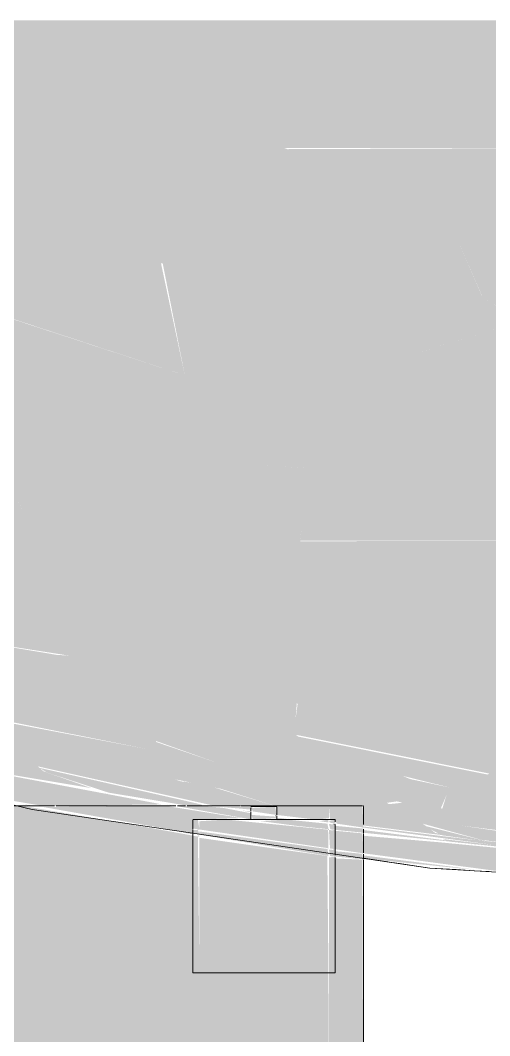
# Model space of a CAD drawing. Header units: millimetres. Extents: x -11450 to 1579, y -1115 to 3078.
# Drawn here: x -4167.2 to -4057, y 406.5 to 645.1 of the extents above; entities that cross this region are included whole.
import ezdxf

# ---------------------------------------------------------------- set-up
doc = ezdxf.new("R2010")
doc.units = ezdxf.units.MM
for name, color, linetype, lineweight in [('G-XREF-____-OTLN', 8, 'Continuous', 9), ('M-EQPM-____-OTLN', 50, 'Continuous', 9), ('P-PIPE-____-OTLN', 3, 'Continuous', 9)]:
    doc.layers.add(name, color=color, linetype=linetype, lineweight=lineweight)

# ---------------------------------------------------------------- blocks, each defined once
blk = doc.blocks.new('Filter column D940 26_01_26 - ASY SLM 1600 Filter column D940_iam-1452039-Разрез 11')
at = {"layer": 'G-XREF-____-OTLN'}
for p, q in [((-4081.92, 447.46), (-4086.61, 448.15)), ((-4081.47, 447.39), (-4081.92, 447.46)), ((-4080.51, 447.25), (-4081.33, 447.37)), ((-4078.15, 446.9), (-4080.51, 447.25)), ((-4060.59, 445.23), (-4064.88, 445.49)), ((-4057.1, 445.03), (-4060.59, 445.23))]:
    blk.add_line(p, q, dxfattribs=at)
at = {"layer": 'G-XREF-____-OTLN', "flags": 128}
blk.add_lwpolyline([(-4064.88, 445.49), (-4071.04, 445.85), (-4078.15, 446.9)], dxfattribs=at)
blk = doc.blocks.new('Filter column D940 26_01_26 - Standard-1452046-Разрез 11')
blk.add_blockref('Filter column D940 26_01_26 - ASY SLM 1600 Filter column D940_iam-1452039-Разрез 11', (0, 0))
blk = doc.blocks.new('Filter column D940 26_01_26 - ASY SLM 1600 Filter column D940_iam-V168-Разрез 11')
at = {"layer": 'G-XREF-____-OTLN'}
h = blk.add_hatch(color=9, dxfattribs=at)
h.paths.add_polyline_path([(-3960, 615.13), (-3960, 645.13), (-4312.5, 645.13), (-4312.5, 615.13), (-4001.31, 615.13)])
h.paths.add_polyline_path([(-4402.5, 615.13), (-4402.5, 645.13), (-4417.05, 645.13), (-4416.85, 615.13), (-4407, 615.13)])
h = blk.add_hatch(color=9, dxfattribs=at)
h.paths.add_polyline_path([(-4036.4, 522.78), (-4036.4, 527.4), (-4030.54, 532.24), (-4016.4, 534.24), (-4005, 534.24), (-4004.65, 571.26), (-3960, 571.26), (-3960, 615.13), (-4005.6, 594.68), (-3971.68, 588.32), (-4015.97, 590.03), (-4016.71, 591.09), (-4017.72, 590.38), (-4061.22, 598.96), (-4034.13, 614.86), (-4032.3, 613.38), (-4033.52, 615.13), (-4104.51, 614.84), (-4068.14, 600.15), (-4107.09, 615.13), (-4312.5, 615.13), (-4312.5, 532.7), (-4308.93, 531.96), (-4298.08, 528.32), (-4275.66, 528.32), (-4279.86, 535.63), (-4224.87, 522.78), (-4222.68, 522.78), (-4224.87, 528.32), (-4166.03, 528.32), (-4168.45, 533.8), (-4168.71, 536.07), (-4129.65, 528.32), (-4100.93, 528.32), (-4101.48, 522.78), (-4038.3, 522.78)])
h.paths.add_polyline_path([(-4099.07, 539.84), (-4110.56, 540.49), (-4091.19, 544.61), (-4099, 540.29)])
h.paths.add_polyline_path([(-4230.09, 544.29), (-4249.71, 560.5), (-4241.52, 560.28), (-4210.38, 553.51), (-4227.45, 545.53)])
h.paths.add_polyline_path([(-4402.5, 550.69), (-4402.5, 551.99), (-4409.64, 559.69), (-4407.77, 559.79), (-4402.5, 556.35), (-4402.5, 615.13), (-4417.05, 615.13), (-4416.85, 569.9), (-4413.58, 562.89), (-4403.97, 552.3)])
h.paths.add_polyline_path([(-4128.6, 561.68), (-4198.4, 584.47), (-4202.62, 584.85), (-4203.3, 588.95), (-4133.79, 588), (-4128.85, 562.98)])
h.paths.add_polyline_path([(-4074.07, 566.94), (-4095.46, 570.9), (-4086.42, 573.19), (-4085.8, 581.4), (-4065.49, 596.05), (-4058.71, 580.2), (-4049.67, 574.31), (-4073.33, 567.16)])
h = blk.add_hatch(color=9, dxfattribs=at)
h.paths.add_polyline_path([(-4249.43, 528.32), (-4279.86, 535.63), (-4275.66, 528.32), (-4250.27, 528.32)])
h.paths.add_polyline_path([(-4166.03, 528.32), (-4129.65, 528.32), (-4168.71, 536.07), (-4168.45, 533.8), (-4167.18, 530.94)])
h.paths.add_polyline_path([(-4099.07, 539.84), (-4098.63, 540.49), (-4091.19, 544.61), (-4110.56, 540.49), (-4100.93, 539.95)])
h.paths.add_polyline_path([(-4230.09, 544.29), (-4210.38, 553.51), (-4241.52, 560.28), (-4249.71, 560.5), (-4231.59, 545.53)])
h.paths.add_polyline_path([(-4402.5, 551.99), (-4402.5, 556.35), (-4407.77, 559.79), (-4409.4, 559.42), (-4403.97, 553.57)])
h.paths.add_polyline_path([(-4128.6, 561.68), (-4134.2, 588.05), (-4136.08, 588.31), (-4203.26, 588.72), (-4202.62, 584.85), (-4197.88, 584.42), (-4132.54, 562.98)])
h.paths.add_polyline_path([(-4074.07, 566.94), (-4049.67, 574.31), (-4058.75, 580.22), (-4065.49, 596.05), (-4085.8, 581.4), (-4086.42, 573.19), (-4095.46, 570.9), (-4079.06, 567.86)])
h.paths.add_polyline_path([(-3971.68, 588.32), (-4005.6, 594.68), (-3960, 615.13), (-4033.52, 615.13), (-4032.3, 613.38), (-4034.46, 614.71), (-4037.07, 613.55), (-4061.22, 598.96), (-4017.72, 590.38), (-4016.71, 591.09), (-4015.97, 590.03), (-3975.51, 588.47)])
h.paths.add_polyline_path([(-4067.88, 600.05), (-4067.23, 600.15), (-4105.24, 615.13), (-4107.09, 615.13), (-4068.14, 600.15)])
h = blk.add_hatch(color=9, dxfattribs=at)
h.paths.add_polyline_path([(-4005, 447.84), (-4005, 448.16), (-4044.96, 450.95), (-4061.48, 452.57), (-4086.61, 455.62), (-4086.61, 455.37), (-4054.12, 451.05), (-4040.73, 449.68), (-4005.69, 447.88)])
h.paths.add_polyline_path([(-4016.53, 447.96), (-4020.68, 448.22), (-4018.77, 448.05)])
h.paths.add_polyline_path([(-4017.53, 448.1), (-4022.51, 448.41), (-4040.54, 449.61), (-4018.77, 448.16)])
h.paths.add_polyline_path([(-4022.46, 449.65), (-4020.26, 450.3), (-4013.08, 450.31), (-4012.08, 450.31), (-4016.54, 451.41), (-4009.6, 453.47), (-4033.08, 455.73), (-4033.24, 455.43), (-4037.94, 456.29), (-4068.45, 459.89), (-4067.07, 463.13), (-4077.46, 467.54), (-4066.34, 464.79), (-4053.05, 468.94), (-4053.91, 469.96), (-4057.46, 467.84), (-4102.51, 476.87), (-4083.88, 462.8), (-4077.46, 461.22), (-4081.13, 460.83), (-4075.11, 457.27), (-4048.93, 454), (-4052.87, 456.29), (-4025.92, 450.28), (-4025.05, 449.83), (-4023.71, 449.74)])
h.paths.add_polyline_path([(-4057.07, 451.06), (-4067.17, 452.08), (-4057.22, 451.07)])
h.paths.add_polyline_path([(-4059.67, 451.42), (-4086.61, 454.79), (-4086.61, 454.16), (-4060.34, 451.49)])
h.paths.add_polyline_path([(-4057.22, 452.04), (-4072.81, 455.92), (-4068.14, 453.56), (-4057.71, 452.11)])
h.paths.add_polyline_path([(-4028.69, 459.63), (-4020.17, 461.23), (-4016.99, 461.23), (-4021.27, 465.28), (-4027.11, 460.84)])
h.paths.add_polyline_path([(-4107.7, 460.46), (-4108.71, 460.85), (-4124.42, 465.63), (-4130.97, 466.42), (-4113.19, 460.46), (-4107.87, 460.46)])
h.paths.add_polyline_path([(-4124.49, 460.46), (-4124.68, 460.79), (-4128.71, 461.73), (-4162.75, 469.42), (-4161.05, 468.34), (-4146.46, 463.58), (-4127.58, 460.46), (-4124.55, 460.46)])
h.paths.add_polyline_path([(-4130.69, 460.46), (-4131.49, 460.7), (-4130.97, 460.51)])
h.paths.add_polyline_path([(-4120.71, 470.51), (-4102.59, 480.83), (-4102.28, 484.69), (-4135.71, 494.55), (-4158.74, 495.98), (-4207.12, 504.11), (-4226.35, 522.78), (-4250.27, 528.32), (-4298.08, 528.32), (-4295.32, 527.4), (-4212.38, 492.32), (-4210.46, 491.24), (-4182.93, 487.17), (-4175.63, 481.08), (-4174.83, 481.29), (-4136.75, 473.7), (-4135.27, 475.7), (-4120.9, 470.57)])
h.paths.add_polyline_path([(-4028.27, 472.92), (-4036.97, 481.7), (-4043.33, 477.29), (-4030.2, 473.48)])
h.paths.add_polyline_path([(-4200.3, 475.94), (-4205.09, 477.54), (-4208.97, 478.63), (-4213.53, 480.72), (-4223.15, 480.64), (-4200.49, 475.98)])
h.paths.add_polyline_path([(-4231.82, 514.33), (-4258.3, 522.78), (-4251.89, 522.78), (-4232.77, 514.73)])
h.paths.add_polyline_path([(-4101.67, 520.9), (-4100.93, 528.32), (-4224.87, 528.32), (-4222.68, 522.78), (-4101.72, 522.78)])
h = blk.add_hatch(color=9, dxfattribs=at)
h.paths.add_polyline_path([(-4000, 447.56), (-4000, 448.11), (-4005, 448.16), (-4005, 447.81), (-4001.31, 447.63)])
h.paths.add_polyline_path([(-4032.32, 448.6), (-4068.01, 452.67), (-4066.34, 452.07), (-4032.69, 448.64)])
h.paths.add_polyline_path([(-4223.55, 480.72), (-4215.84, 480.72), (-4214.65, 481.75), (-4225.97, 487.56), (-4231.65, 489.19), (-4231.79, 490.4), (-4234.95, 489.67), (-4235.88, 489.67), (-4236.96, 489.6), (-4248.63, 487.56), (-4234.62, 482.99), (-4227.16, 481.46)])
h.paths.add_polyline_path([(-4016.4, 522.78), (-4016.4, 528.32), (-4022.9, 527.98), (-4023.6, 527.36), (-4023.6, 522.78), (-4020.79, 522.78)])
h = blk.add_hatch(color=9, dxfattribs=at)
h.paths.add_polyline_path([(-4005, 447.81), (-4005, 447.84), (-4005.69, 447.85)])
h.paths.add_polyline_path([(-4017.34, 448.07), (-4020.68, 448.24), (-4018.77, 448.14)])
h.paths.add_polyline_path([(-4005, 448.16), (-4005, 448.23), (-4005.69, 448.21)])
h.paths.add_polyline_path([(-4005, 448.38), (-4005, 448.45), (-4005.69, 448.43)])
h.paths.add_polyline_path([(-4057.26, 451.08), (-4068.02, 452.18), (-4057.71, 451.13)])
h.paths.add_polyline_path([(-4130.97, 460.46), (-4132.83, 460.84), (-4131.21, 460.46)])
h.paths.add_polyline_path([(-4212.78, 480.72), (-4214.65, 481.75), (-4215.84, 480.72), (-4213.53, 480.72)])
h.paths.add_polyline_path([(-4210.46, 491.24), (-4213.94, 493.2), (-4217.52, 492.28), (-4212.4, 491.52)])
h.paths.add_polyline_path([(-4031.95, 522.78), (-4023.6, 522.78), (-4023.34, 527.62), (-4022.48, 528.32), (-4032.33, 528.32), (-4031.99, 523.27)])
h = blk.add_hatch(color=9, dxfattribs=at)
h.paths.add_polyline_path([(-4000, 441.91), (-4000, 442.05), (-4001.31, 441.99)])
h.paths.add_polyline_path([(-4005, 449.57), (-4005, 449.59), (-4005.46, 449.61)])
h.paths.add_polyline_path([(-4000, 460.93), (-3999.82, 475.99), (-3998.97, 475.86), (-3999.19, 480.72), (-4005, 480.72), (-4005, 462.01), (-4000.02, 460.94)])
h.paths.add_polyline_path([(-4146.7, 463.3), (-4148.12, 463.58), (-4146.89, 463.33)])
h.paths.add_polyline_path([(-4227.09, 480.72), (-4223.55, 480.72), (-4239.1, 484.24), (-4249.05, 487.7), (-4252.37, 487.04), (-4229.07, 480.72), (-4227.45, 480.72)])
h.paths.add_polyline_path([(-4214.65, 481.75), (-4213.31, 483.44), (-4211.76, 488.36), (-4218.95, 492.41), (-4231.79, 490.4), (-4231.6, 488.79), (-4224.52, 487.17), (-4215.24, 482.07)])
h.paths.add_polyline_path([(-4016.4, 482.53), (-4016.4, 522.78), (-4023.6, 522.78), (-4023.57, 487.53), (-4017.35, 482.67)])
h.paths.add_polyline_path([(-4258.5, 482.56), (-4258.58, 484.55), (-4259.1, 484.49), (-4258.83, 482.65), (-4258.59, 482.58)])
h = blk.add_hatch(color=9, dxfattribs=at)
h.paths.add_polyline_path([(-4057.95, 445.15), (-4068.74, 446.29), (-4058.25, 445.18)])
h.paths.add_polyline_path([(-4005, 447.44), (-4005, 447.54), (-4005.69, 447.47)])
h.paths.add_polyline_path([(-4005, 447.55), (-4005, 447.63), (-4005.69, 447.58)])
h.paths.add_polyline_path([(-4005, 448.45), (-4005, 449.57), (-4013.47, 450.28), (-4021.1, 450.05), (-4022.46, 449.65), (-4005.44, 448.48)])
h.paths.add_polyline_path([(-4040.33, 449.52), (-4041.49, 449.66), (-4041.49, 449.64)])
h.paths.add_polyline_path([(-4190.65, 471.42), (-4174.83, 468.35), (-4190.53, 471.39)])
h.paths.add_polyline_path([(-4005, 449.59), (-4005, 452.37), (-4005, 452.63), (-4005, 480.72), (-4016.4, 480.72), (-4030.54, 482.72), (-4036.4, 487.56), (-4036.4, 522.78), (-4101.49, 522.68), (-4101.72, 522.78), (-4226.35, 522.78), (-4206.76, 503.77), (-4153.03, 495.37), (-4134.1, 494.07), (-4102.08, 484.49), (-4102.59, 480.83), (-4121.07, 470.63), (-4135.76, 475.64), (-4136.75, 473.7), (-4175.63, 481.08), (-4176.24, 481.29), (-4182.93, 487.17), (-4210.46, 491.24), (-4205.36, 488.36), (-4207.71, 482.22), (-4209.44, 480.72), (-4212.63, 480.64), (-4207.07, 477.95), (-4201.41, 476.4), (-4201.24, 476.14), (-4225.52, 480.72), (-4228.74, 480.64), (-4184.66, 470.35), (-4150.54, 464.65), (-4161.82, 468.61), (-4163.12, 469.76), (-4121.48, 460.46), (-4113.19, 460.46), (-4130.97, 466.75), (-4120.06, 464.47), (-4107.37, 460.46), (-4086.61, 460.33), (-4086.61, 455.87), (-4052.84, 451.74), (-4025.92, 450.28), (-4027.11, 450.87), (-4052.49, 455.92), (-4048.13, 453.56), (-4075.65, 457.6), (-4081.13, 461.2), (-4078.23, 461.62), (-4084.58, 463.33), (-4102.51, 477.19), (-4056.72, 468.01), (-4053.91, 469.96), (-4053.05, 468.94), (-4066.36, 464.79), (-4077.15, 467.1), (-4067.09, 463.07), (-4068.19, 459.56), (-4033.24, 455.43), (-4033.08, 455.73), (-4033.24, 455.99), (-4009.6, 453.47), (-4016.57, 451.4), (-4009.44, 450), (-4005.46, 449.63)])
h.paths.add_polyline_path([(-4057.22, 452.04), (-4069.75, 454.12), (-4072.7, 456.29), (-4057.71, 452.17)])
h.paths.add_polyline_path([(-4028.69, 459.63), (-4020.85, 465.28), (-4016.74, 460.97), (-4021.03, 461.07), (-4027.11, 459.93)])
h.paths.add_polyline_path([(-4145.96, 463.04), (-4148.58, 463.58), (-4146.69, 463.17)])
h.paths.add_polyline_path([(-4028.27, 472.92), (-4043.2, 477.38), (-4036.87, 481.77), (-4028.97, 473.64)])
h.paths.add_polyline_path([(-4252.09, 480.72), (-4231.67, 481.11), (-4252.99, 487.09), (-4256.51, 486.36), (-4254.2, 484.16), (-4258.5, 484.49), (-4258.5, 482.56), (-4252.37, 480.8)])
h.paths.add_polyline_path([(-4231.82, 514.33), (-4251.89, 522.78), (-4258.3, 522.78), (-4232.77, 514.63)])
h = blk.add_hatch(color=9, dxfattribs=at)
h.paths.add_polyline_path([(-4005, 442.22), (-4005, 442.38), (-4005.69, 442.26)])
h.paths.add_polyline_path([(-4005, 447.54), (-4005, 447.55), (-4005.69, 447.57)])
h.paths.add_polyline_path([(-4005, 447.63), (-4005, 447.81), (-4005.69, 447.66)])
h.paths.add_polyline_path([(-4025.31, 449.81), (-4025.56, 449.86), (-4025.56, 449.83)])
h.paths.add_polyline_path([(-4005, 452.37), (-4005, 452.37), (-4005.46, 452.44)])
h.paths.add_polyline_path([(-4146.26, 463.14), (-4148.33, 463.58), (-4146.69, 463.22)])
h.paths.add_polyline_path([(-4209.44, 480.72), (-4206.91, 483.44), (-4205.57, 488.48), (-4210.46, 491.24), (-4218.95, 492.41), (-4211.76, 488.36), (-4213.98, 482.33), (-4214.65, 481.75), (-4211.94, 480.72)])
h.paths.add_polyline_path([(-4016.4, 480.72), (-4016.4, 482.53), (-4017.75, 482.72), (-4023.6, 487.92), (-4023.6, 522.78), (-4036.4, 522.78), (-4036.35, 487.52), (-4030.54, 482.72), (-4020.86, 481.35)])
h = blk.add_hatch(color=254, dxfattribs=at)
h.paths.add_polyline_path([(-4005, 441.44), (-4005, 441.54), (-4005.06, 441.44)])
h.paths.add_polyline_path([(-4005, 441.55), (-4005, 441.6), (-4035.9, 443.32), (-4005.69, 441.58)])
h.paths.add_polyline_path([(-4005, 441.83), (-4005, 442.14), (-4042.35, 444.74), (-4025.24, 443.86), (-4005, 442.87), (-4005.03, 443.58), (-4005, 443.86), (-4005, 446.37), (-4005, 446.59), (-4005, 447.41), (-4041.49, 449.28), (-4068.73, 451.92), (-4086.61, 453.46), (-4086.61, 449.33), (-4054.3, 445.05), (-4041.49, 443.71), (-4005.69, 441.87)])
h.paths.add_polyline_path([(-4059.96, 445.43), (-4086.61, 448.84), (-4086.61, 448.12), (-4065.84, 446)])
h.paths.add_polyline_path([(-4191.45, 465.45), (-4175.63, 462.4), (-4190.65, 465.3)])
h.paths.add_polyline_path([(-4160.67, 460.46), (-4133.89, 460.82), (-4193.04, 471.98), (-4231.67, 480.72), (-4251.8, 480.64), (-4229.11, 474.55), (-4185.61, 464.41), (-4161.82, 460.46)])
h = blk.add_hatch(color=9, dxfattribs=at)
h.paths.add_polyline_path([(-4032.74, 442.76), (-4031.32, 443.03), (-4005, 441.77), (-4005, 441.83), (-4035.9, 443.02), (-4033.28, 442.79)])
h.paths.add_polyline_path([(-4005, 441.54), (-4005, 441.55), (-4005.69, 441.57)])
h.paths.add_polyline_path([(-4005, 442.14), (-4005, 442.22), (-4005.69, 442.18)])
h.paths.add_polyline_path([(-4005, 442.38), (-4005, 442.46), (-4005.69, 442.42)])
h.paths.add_polyline_path([(-4005, 443.57), (-4005, 443.58), (-4005.03, 443.58)])
h.paths.add_polyline_path([(-4057.5, 445.08), (-4068.19, 446.17), (-4057.71, 445.1)])
h.paths.add_polyline_path([(-4005, 446.37), (-4005, 446.38), (-4005.69, 446.48)])
h.paths.add_polyline_path([(-4005, 447.41), (-4005, 447.44), (-4005.69, 447.44)])
h.paths.add_polyline_path([(-4164.6, 460.46), (-4163.28, 460.46), (-4166.68, 460.84)])
for p, q in [((-4126.43, 457.26), (-4126.75, 457.26)), ((-4110, 457.26), (-4126.75, 457.26)), ((-4126.75, 457.15), (-4126.75, 454.94)), ((-4125.47, 457.26), (-4126.2, 457.26)), ((-4123.93, 457.26), (-4125.19, 457.26)), ((-4125.15, 457.26), (-4124.97, 457.26)), ((-4124.91, 457.26), (-4110, 457.26)), ((-4124.91, 457.26), (-4113.45, 457.26)), ((-4121.84, 457.26), (-4123.71, 457.26)), ((-4113.46, 457.26), (-4121.82, 457.26)), ((-4110, 457.26), (-4112.92, 457.26)), ((-4112.91, 457.26), (-4110, 457.26)), ((-4110, 457.26), (-4107.09, 457.26)), ((-4110, 457.26), (-4101.04, 457.26)), ((-4107.08, 457.26), (-4110, 457.26)), ((-4100.93, 457.26), (-4110, 457.26)), ((-4106.74, 457.26), (-4101.04, 457.26)), ((-4104.18, 457.26), (-4106.73, 457.26)), ((-4100.93, 457.26), (-4104.03, 457.26)), ((-4099.31, 457.26), (-4100.93, 457.26)), ((-4100.82, 457.26), (-4099.5, 457.26)), ((-4100.82, 457.26), (-4099.5, 457.26)), ((-4099.31, 457.26), (-4100.69, 457.26)), ((-4098.22, 457.26), (-4099.31, 457.26)), ((-4099.29, 457.26), (-4097.48, 457.26)), ((-4099.29, 457.26), (-4097.48, 457.26)), ((-4098.22, 457.26), (-4099.08, 457.26)), ((-4096.76, 457.26), (-4098.16, 457.26)), ((-4096.76, 457.26), (-4098.16, 457.26)), ((-4097.37, 457.26), (-4096.33, 457.26)), ((-4097.37, 457.26), (-4096.33, 457.26)), ((-4093.25, 457.26), (-4096.44, 457.26)), ((-4094.81, 457.26), (-4096.07, 457.26)), ((-4095.87, 457.26), (-4094.85, 457.26)), ((-4093.8, 457.26), (-4094.53, 457.26)), ((-4093.25, 457.26), (-4093.57, 457.26)), ((-4093.25, 456.74), (-4093.25, 457.26)), ((-4093.25, 450.2), (-4093.25, 456.12)), ((-4126.75, 454.75), (-4126.75, 453.82)), ((-4126.75, 453.81), (-4126.75, 421.26)), ((-4093.25, 448.89), (-4093.25, 450.13)), ((-4093.25, 421.26), (-4093.25, 448.33)), ((-4126.75, 421.26), (-4126.43, 421.26)), ((-4126.75, 421.26), (-4110, 421.26)), ((-4126.2, 421.26), (-4125.47, 421.26)), ((-4125.19, 421.26), (-4123.93, 421.26)), ((-4110, 421.26), (-4125.15, 421.26)), ((-4110, 421.26), (-4125.15, 421.26)), ((-4123.71, 421.26), (-4121.84, 421.26)), ((-4121.82, 421.26), (-4112.89, 421.26)), ((-4112.15, 421.26), (-4110, 421.26)), ((-4094.85, 421.26), (-4110, 421.26)), ((-4099.29, 421.26), (-4110, 421.26)), ((-4110, 421.26), (-4098.18, 421.26)), ((-4110, 421.26), (-4093.25, 421.26)), ((-4094.85, 421.26), (-4099.29, 421.26)), ((-4098.16, 421.26), (-4096.29, 421.26)), ((-4096.07, 421.26), (-4094.81, 421.26)), ((-4094.53, 421.26), (-4093.8, 421.26)), ((-4093.57, 421.26), (-4093.25, 421.26))]:
    blk.add_line(p, q, dxfattribs=at)
at = {"layer": 'G-XREF-____-OTLN', "flags": 128}
blk.add_lwpolyline([(-4000, 441.64), (-4071.04, 445.85), (-4164.48, 459.66), (-4256.36, 481.59), (-4345.97, 511.45), (-4374.37, 522.78)], dxfattribs=at)
blk = doc.blocks.new('Filter column D940 26_01_26 - Standard-V169-Разрез 11')
at = {"layer": 'M-EQPM-____-OTLN'}
for p, q in [((-4112.94, 460.31), (-4113.05, 460.31)), ((-4112.94, 460.31), (-4113.05, 460.31)), ((-4113.05, 460.03), (-4113.05, 459.23)), ((-4113.05, 459.03), (-4113.05, 457.26)), ((-4107.84, 460.31), (-4112.94, 460.31)), ((-4107.06, 460.31), (-4112.94, 460.31)), ((-4106.95, 460.31), (-4107.84, 460.31)), ((-4106.95, 460.31), (-4107.06, 460.31)), ((-4106.95, 458.34), (-4106.95, 460.28)), ((-4113.05, 457.26), (-4112.94, 457.26)), ((-4113.05, 457.26), (-4112.64, 457.26)), ((-4112.94, 457.26), (-4112.64, 457.26)), ((-4112.64, 457.26), (-4107.06, 457.26)), ((-4112.64, 457.26), (-4106.95, 457.26)), ((-4107.06, 457.26), (-4106.95, 457.26)), ((-4106.95, 457.26), (-4106.95, 458.11))]:
    blk.add_line(p, q, dxfattribs=at)
blk.add_blockref('Filter column D940 26_01_26 - ASY SLM 1600 Filter column D940_iam-V168-Разрез 11', (0, 0))
blk = doc.blocks.new('BVI10_30__EAQ-MINI 220В - BVI10_30__EAQ-MINI 220В-V188-Разрез 11')
at = {"layer": 'P-PIPE-____-OTLN', "lineweight": 20}
for color, points in [(40, [(-4094.74, 364.03), (-4094.85, 421.26), (-4126.75, 421.26), (-4126.8, 453.51), (-4142.17, 456.29), (-4166.68, 460.46), (-4219.62, 460.46), (-4219.62, 364.03), (-4104.51, 364.03)]), (9, [(-4094.85, 456.35), (-4094.88, 456.39), (-4094.88, 456.35)]), (9, [(-4093.25, 456.12), (-4093.25, 456.18), (-4094.09, 456.24)]), (40, [(-4086.61, 364.03), (-4086.88, 447.84), (-4093.25, 448.13), (-4093.25, 421.26), (-4094.74, 421.26), (-4094.74, 364.03), (-4086.88, 364.03)])]:
    blk.add_hatch(color=color, dxfattribs=at).paths.add_polyline_path(points)
h = blk.add_hatch(color=31, dxfattribs=at)
h.paths.add_polyline_path([(-4126.75, 421.26), (-4125.15, 421.26), (-4125.52, 453.3), (-4126.75, 453.42), (-4126.75, 449.45)])
h.paths.add_polyline_path([(-4126.75, 453.5), (-4126.75, 453.82), (-4126.8, 453.51)])
h.paths.add_polyline_path([(-4126.75, 453.99), (-4126.75, 455.04), (-4126.75, 455.15), (-4126.75, 457.26), (-4115.25, 457.62), (-4132.99, 460.46), (-4161.82, 460.2), (-4130.31, 454.62)])
h = blk.add_hatch(color=9, dxfattribs=at)
h.paths.add_polyline_path([(-4110, 421.26), (-4094.85, 421.26), (-4095.12, 448.71), (-4107.39, 450.42), (-4125.15, 452.96), (-4125.15, 421.26), (-4112.25, 421.26)])
h.paths.add_polyline_path([(-4125.15, 453.24), (-4125.52, 453.61), (-4125.39, 453.28)])
h.paths.add_polyline_path([(-4125.15, 453.71), (-4125.52, 454.85), (-4126.75, 454.75), (-4126.64, 453.97), (-4125.4, 453.75)])
h.paths.add_polyline_path([(-4126.75, 453.82), (-4126.75, 453.99), (-4130.31, 454.42)])
h.paths.add_polyline_path([(-4125.15, 454.92), (-4125.52, 457.26), (-4126.75, 457.15), (-4126.68, 455.14), (-4125.45, 454.96)])
h.paths.add_polyline_path([(-4126.75, 455.04), (-4126.75, 455.15), (-4130.31, 455.57)])
h.paths.add_polyline_path([(-4107.06, 457.26), (-4104.68, 457.6), (-4107.06, 457.6), (-4107.06, 457.33)])
h.paths.add_polyline_path([(-4097.37, 457.26), (-4094.74, 457.6), (-4094.74, 460.46), (-4119.81, 460.21), (-4112.94, 459.6), (-4112.64, 460.31), (-4107.06, 460.31), (-4107.06, 458.35), (-4097.72, 457.26)])
h.paths.add_polyline_path([(-4112.96, 457.26), (-4114.85, 457.6), (-4113.14, 457.26)])
h.paths.add_polyline_path([(-4112.94, 457.29), (-4112.94, 458.72), (-4119.81, 460.05), (-4124.49, 460.46), (-4130.31, 460.39), (-4112.96, 457.29)])
h = blk.add_hatch(color=9, dxfattribs=at)
h.paths.add_polyline_path([(-4094.85, 448.69), (-4095.12, 448.74), (-4095.12, 448.71)])
h.paths.add_polyline_path([(-4094.85, 448.73), (-4095.07, 450.34), (-4125.15, 454.46), (-4125.15, 453.71), (-4095.12, 448.75)])
h.paths.add_polyline_path([(-4094.85, 450.52), (-4094.93, 454.89), (-4118.88, 457.26), (-4125.15, 456.87), (-4125.15, 454.92), (-4095.06, 450.55)])
h.paths.add_polyline_path([(-4125.15, 453.54), (-4125.52, 453.77), (-4125.4, 453.59)])
h.paths.add_polyline_path([(-4125.15, 454.8), (-4125.52, 454.98), (-4125.44, 454.84)])
h.paths.add_polyline_path([(-4102.2, 457.26), (-4104.51, 457.65), (-4102.4, 457.29)])
h.paths.add_polyline_path([(-4112.94, 457.26), (-4113.21, 457.33), (-4112.96, 457.27)])
h.paths.add_polyline_path([(-4112.94, 458.72), (-4112.94, 458.76), (-4115.25, 459.04)])
h.paths.add_polyline_path([(-4112.94, 459.01), (-4112.94, 459.21), (-4115.25, 459.36)])
h = blk.add_hatch(color=253, dxfattribs=at)
h.paths.add_polyline_path([(-4112.16, 457.26), (-4107.06, 457.6), (-4107.37, 457.96), (-4112.94, 458.36), (-4112.61, 457.26), (-4112.25, 457.26)])
h.paths.add_polyline_path([(-4107.06, 457.99), (-4107.37, 458.17), (-4107.28, 458.02)])
h.paths.add_polyline_path([(-4107.06, 458.35), (-4107.37, 460.31), (-4112.94, 459.98), (-4112.64, 459.17), (-4107.25, 458.38)])
h = blk.add_hatch(color=9, dxfattribs=at)
h.paths.add_polyline_path([(-4107.06, 457.92), (-4107.37, 458.03), (-4107.29, 457.95)])
h.paths.add_polyline_path([(-4107.06, 458.12), (-4107.37, 458.4), (-4107.27, 458.15)])
h = blk.add_hatch(color=9, dxfattribs=at)
h.paths.add_polyline_path([(-4093.25, 448.57), (-4093.25, 450.08), (-4094.74, 450.21), (-4094.48, 448.69), (-4094.18, 448.66)])
h.paths.add_polyline_path([(-4086.61, 447.87), (-4086.88, 447.95), (-4086.85, 447.9)])
h.paths.add_polyline_path([(-4093.25, 450.29), (-4093.25, 454.71), (-4094.74, 454.79), (-4094.48, 450.47), (-4094.09, 450.41)])
h.paths.add_polyline_path([(-4086.61, 449.15), (-4086.88, 449.37), (-4086.85, 449.19)])
h.paths.add_polyline_path([(-4086.61, 453.99), (-4086.88, 454.07), (-4086.87, 454.02)])
h.paths.add_polyline_path([(-4086.61, 454.16), (-4086.88, 455.18), (-4093.25, 455.79), (-4093.25, 454.84), (-4086.87, 454.19)])
h.paths.add_polyline_path([(-4086.61, 455.37), (-4086.88, 460.46), (-4094.74, 460.46), (-4094.48, 457.26), (-4093.25, 457.07), (-4092.89, 456.29), (-4086.87, 455.41)])
h = blk.add_hatch(color=9, dxfattribs=at)
h.paths.add_polyline_path([(-4094.85, 448.71), (-4095.12, 448.75), (-4095.12, 448.74)])
h.paths.add_polyline_path([(-4094.85, 450.31), (-4095.06, 450.55), (-4095.07, 450.34)])
h.paths.add_polyline_path([(-4094.85, 454.88), (-4094.93, 454.91), (-4094.93, 454.89)])
h.paths.add_polyline_path([(-4094.85, 455.01), (-4095.07, 456.29), (-4104.65, 457.26), (-4110.79, 456.9), (-4101.97, 455.74), (-4094.92, 455.01)])
h.paths.add_polyline_path([(-4094.85, 456.58), (-4094.85, 457.26), (-4096.92, 456.88), (-4094.88, 456.58)])
h = blk.add_hatch(color=9, dxfattribs=at)
h.paths.add_polyline_path([(-4094.85, 454.9), (-4094.92, 455.01), (-4094.93, 454.91)])
h.paths.add_polyline_path([(-4094.85, 456.26), (-4094.88, 456.35), (-4094.89, 456.27)])
h.paths.add_polyline_path([(-4094.85, 456.39), (-4094.88, 456.58), (-4094.88, 456.39)])
h = blk.add_hatch(color=9, dxfattribs=at)
h.paths.add_polyline_path([(-4093.25, 448.55), (-4093.25, 448.57), (-4094.18, 448.64)])
h.paths.add_polyline_path([(-4093.25, 450.08), (-4093.25, 450.29), (-4094.09, 450.2)])
h.paths.add_polyline_path([(-4093.25, 454.71), (-4093.25, 454.72), (-4094.09, 454.79)])
h.paths.add_polyline_path([(-4086.61, 454.04), (-4086.88, 454.07), (-4086.87, 454.07)])
h.paths.add_polyline_path([(-4093.25, 454.84), (-4093.25, 456.04), (-4094.74, 456.25), (-4094.4, 454.96), (-4094.09, 454.93)])
h.paths.add_polyline_path([(-4086.61, 454.06), (-4086.88, 454.19), (-4086.87, 454.09)])
h.paths.add_polyline_path([(-4086.61, 455.14), (-4086.88, 455.23), (-4086.87, 455.18)])
h.paths.add_polyline_path([(-4093.25, 456.34), (-4093.25, 457.26), (-4094.74, 456.93), (-4094.45, 456.52), (-4094.09, 456.46)])
h.paths.add_polyline_path([(-4086.61, 455.31), (-4086.88, 455.41), (-4086.87, 455.34)])
h = blk.add_hatch(color=9, dxfattribs=at)
h.paths.add_polyline_path([(-4086.61, 454.04), (-4086.88, 454.09), (-4086.87, 454.07)])
h.paths.add_polyline_path([(-4093.25, 454.71), (-4093.25, 454.71), (-4094.09, 454.79)])
h.paths.add_polyline_path([(-4093.25, 454.72), (-4093.25, 454.84), (-4093.87, 454.79)])
h.paths.add_polyline_path([(-4093.25, 456.18), (-4093.25, 456.34), (-4094.09, 456.29)])
h.paths.add_polyline_path([(-4086.61, 455.19), (-4086.88, 455.34), (-4086.87, 455.23)])
h = blk.add_hatch(color=31, dxfattribs=at)
h.paths.add_polyline_path([(-4094.74, 421.26), (-4093.25, 421.26), (-4093.25, 448.52), (-4094.74, 448.36), (-4094.74, 428.93)])
h.paths.add_polyline_path([(-4086.61, 447.81), (-4086.88, 447.9), (-4086.85, 447.83)])
h.paths.add_polyline_path([(-4086.61, 447.92), (-4086.98, 449.21), (-4093.25, 449.82), (-4093.25, 448.57), (-4086.85, 447.94)])
h.paths.add_polyline_path([(-4086.61, 449.33), (-4086.88, 454.02), (-4093.25, 454.63), (-4093.25, 450.29), (-4086.85, 449.36)])
at = {"layer": 'P-PIPE-____-OTLN', "color": 7, "lineweight": 20}
for p, q in [((-4219.62, 460.46), (-4165.7, 460.46)), ((-4086.61, 364.03), (-4086.61, 447.81))]:
    blk.add_line(p, q, dxfattribs=at)
at = {"layer": 'P-PIPE-____-OTLN', "color": 252, "lineweight": 20}
for p, q in [((-4165.7, 460.46), (-4164.6, 460.46)), ((-4163.28, 460.46), (-4159.23, 460.46)), ((-4158.84, 460.46), (-4131.91, 460.46)), ((-4086.61, 449.45), (-4086.61, 453.99)), ((-4086.61, 447.92), (-4086.61, 449.15))]:
    blk.add_line(p, q, dxfattribs=at)
at = {"layer": 'P-PIPE-____-OTLN', "color": 43, "lineweight": 20}
for p, q in [((-4164.6, 460.46), (-4163.28, 460.46)), ((-4131.91, 460.46), (-4131.21, 460.46)), ((-4130.31, 460.46), (-4128.43, 460.46)), ((-4128.05, 460.46), (-4122.48, 460.46)), ((-4121.52, 460.46), (-4115.49, 460.46)), ((-4115.36, 460.46), (-4094.74, 460.46)), ((-4087.01, 460.46), (-4094.74, 460.46)), ((-4086.61, 460.46), (-4086.88, 460.46)), ((-4086.61, 457.88), (-4086.61, 460.33)), ((-4086.61, 456.14), (-4086.61, 457.83)), ((-4086.61, 454.12), (-4086.61, 455.03))]:
    blk.add_line(p, q, dxfattribs=at)
at = {"layer": 'P-PIPE-____-OTLN', "color": 9, "lineweight": 20}
for p, q in [((-4131.21, 460.46), (-4130.69, 460.46)), ((-4122.48, 460.46), (-4121.52, 460.46))]:
    blk.add_line(p, q, dxfattribs=at)

msp = doc.modelspace()

# ---------------------------------------------------------------- block references
at = {"layer": 'M-EQPM-____-OTLN'}
for name in ['Filter column D940 26_01_26 - Standard-1452046-Разрез 11', 'Filter column D940 26_01_26 - Standard-V169-Разрез 11']:
    msp.add_blockref(name, (0, 0), dxfattribs=at)
at = {"layer": 'P-PIPE-____-OTLN', "color": 7, "lineweight": 20}
msp.add_blockref('BVI10_30__EAQ-MINI 220В - BVI10_30__EAQ-MINI 220В-V188-Разрез 11', (0, 0), dxfattribs=at)

doc.saveas('drawing.dxf')
